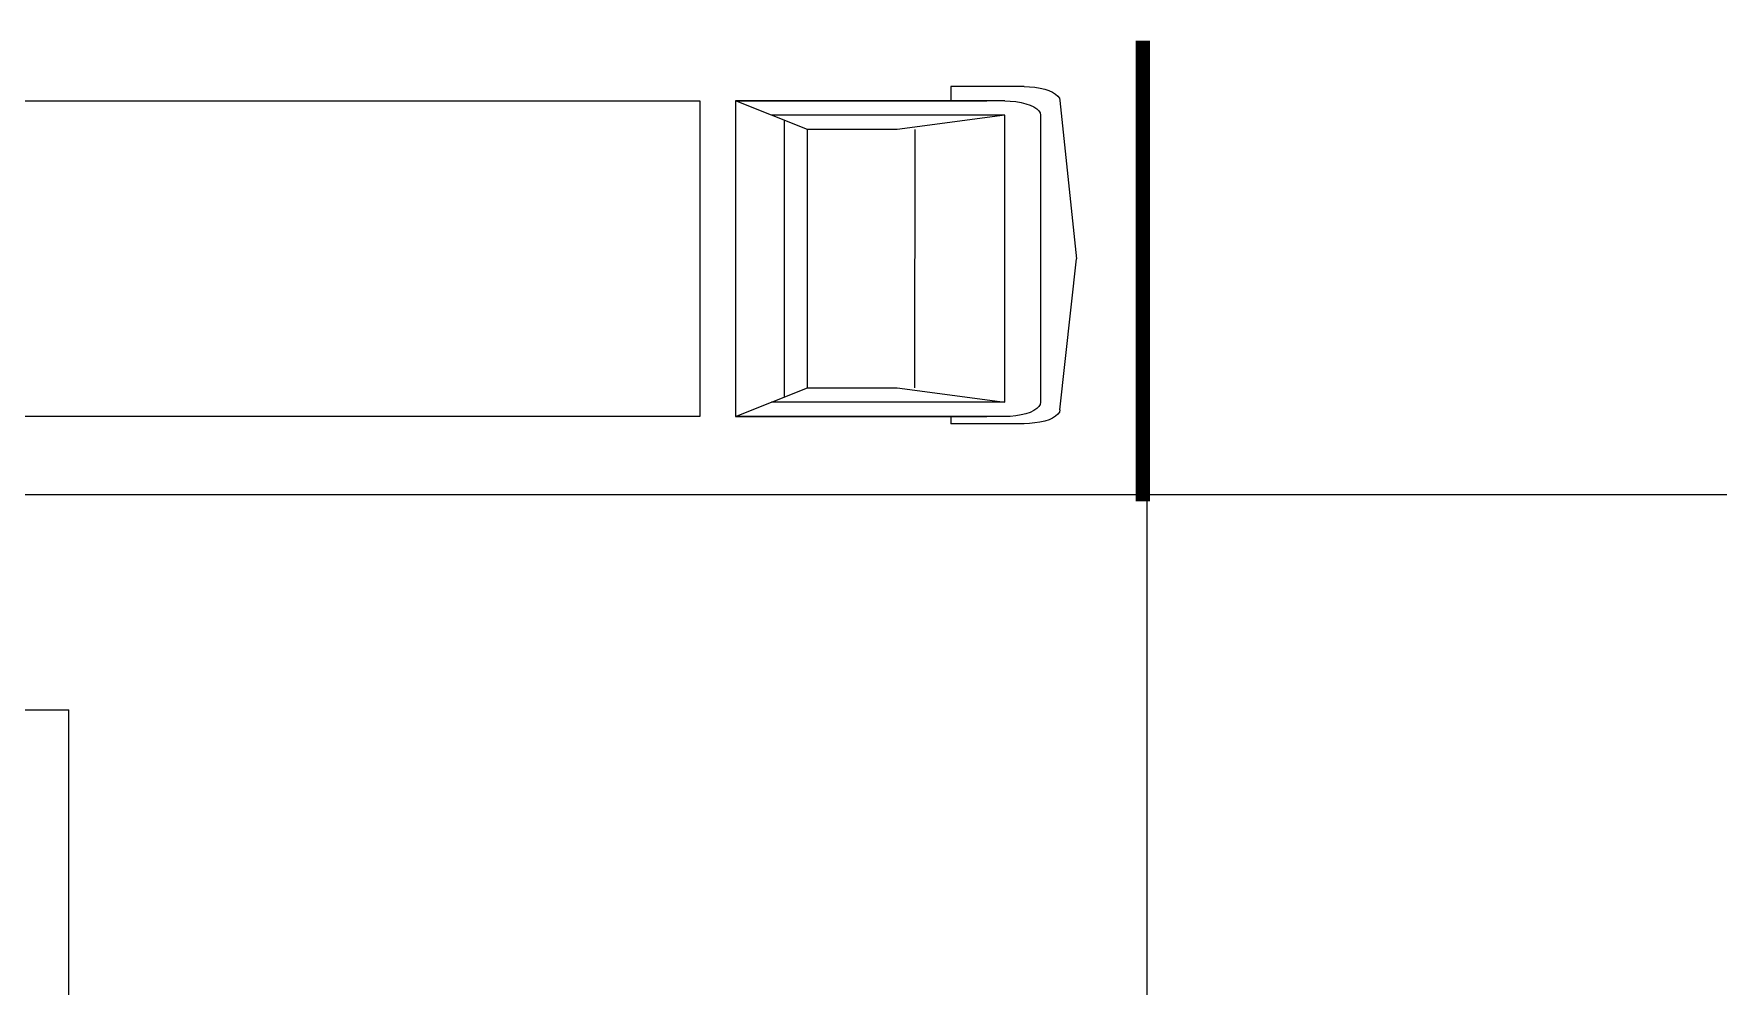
# Model space of a CAD drawing. Extents: x 6529560 to 6558080, y 5579316 to 5588131.
# Drawn here: x 6543470.01 to 6543481.75, y 5579610.34 to 5579616.98 of the extents above; entities that cross this region are included whole.
import ezdxf

# ---------------------------------------------------------------- set-up
doc = ezdxf.new("R2010")
doc.units = 0
doc.header["$MEASUREMENT"] = 0
doc.layers.get('0').update_dxf_attribs({"color": 2, "linetype": 'CONTINUOUS', "lineweight": 5})
doc.layers.add('arch_droga', color=1, linetype='CONTINUOUS', lineweight=25)
doc.layers.add('arch_samochody', color=10, linetype='CONTINUOUS', lineweight=15)

# ---------------------------------------------------------------- blocks, each defined once
blk = doc.blocks.new('tirtir')
at = {"layer": 'arch_samochody'}
for p, q in [((6542587.22, 5577672.936), (6542587.182, 5577672.933)), ((6542587.258, 5577672.937), (6542587.22, 5577672.936)), ((6542587.258, 5577672.937), (6542587.768, 5577672.937)), ((6542587.768, 5577672.937), (6542587.768, 5577672.837)), ((6542587.008, 5577672.841), (6542586.893, 5577671.737)), ((6542587.012, 5577672.857), (6542587.008, 5577672.841)), ((6542587.023, 5577672.871), (6542587.012, 5577672.857)), ((6542587.038, 5577672.885), (6542587.023, 5577672.871)), ((6542587.059, 5577672.898), (6542587.038, 5577672.885)), ((6542587.085, 5577672.909), (6542587.059, 5577672.898)), ((6542587.114, 5577672.919), (6542587.085, 5577672.909)), ((6542587.147, 5577672.927), (6542587.114, 5577672.919)), ((6542587.182, 5577672.933), (6542587.147, 5577672.927)), ((6542587.246, 5577672.818), (6542587.216, 5577672.808)), ((6542587.279, 5577672.826), (6542587.246, 5577672.818)), ((6542587.316, 5577672.832), (6542587.279, 5577672.826)), ((6542587.354, 5577672.836), (6542587.316, 5577672.832)), ((6542587.393, 5577672.837), (6542587.354, 5577672.836)), ((6542587.393, 5577672.837), (6542589.268, 5577672.837)), ((6542589.268, 5577672.837), (6542587.518, 5577672.837)), ((6542588.768, 5577672.637), (6542589.268, 5577672.837)), ((6542589.268, 5577672.837), (6542589.268, 5577670.637)), ((6542587.146, 5577672.753), (6542587.143, 5577672.737)), ((6542587.143, 5577672.737), (6542587.143, 5577670.737)), ((6542587.155, 5577672.768), (6542587.146, 5577672.753)), ((6542587.17, 5577672.783), (6542587.155, 5577672.768)), ((6542587.191, 5577672.796), (6542587.17, 5577672.783)), ((6542587.216, 5577672.808), (6542587.191, 5577672.796)), ((6542587.393, 5577672.737), (6542589.018, 5577672.737)), ((6542587.393, 5577672.737), (6542588.143, 5577672.637)), ((6542587.393, 5577670.737), (6542587.393, 5577672.737)), ((6542588.927, 5577670.815), (6542588.927, 5577672.701)), ((6542588.018, 5577670.837), (6542588.018, 5577672.637)), ((6542588.143, 5577672.637), (6542588.768, 5577672.637)), ((6542588.768, 5577670.837), (6542588.768, 5577672.637)), ((6542588.927, 5577670.773), (6542588.927, 5577672.436)), ((6542587.008, 5577670.683), (6542586.893, 5577671.737)), ((6542588.143, 5577670.837), (6542587.393, 5577670.737)), ((6542588.768, 5577670.837), (6542588.143, 5577670.837)), ((6542589.268, 5577670.637), (6542588.768, 5577670.837)), ((6542587.143, 5577670.737), (6542587.146, 5577670.722)), ((6542587.146, 5577670.722), (6542587.155, 5577670.706)), ((6542587.155, 5577670.706), (6542587.17, 5577670.692)), ((6542587.393, 5577670.737), (6542589.018, 5577670.737)), ((6542587.008, 5577670.683), (6542587.012, 5577670.668)), ((6542587.012, 5577670.668), (6542587.022, 5577670.653)), ((6542587.022, 5577670.653), (6542587.038, 5577670.639)), ((6542587.038, 5577670.639), (6542587.059, 5577670.626)), ((6542587.059, 5577670.626), (6542587.084, 5577670.615)), ((6542587.084, 5577670.615), (6542587.114, 5577670.605)), ((6542587.114, 5577670.605), (6542587.147, 5577670.597)), ((6542587.147, 5577670.597), (6542587.182, 5577670.592)), ((6542587.17, 5577670.692), (6542587.191, 5577670.678)), ((6542587.182, 5577670.592), (6542587.219, 5577670.588)), ((6542587.191, 5577670.678), (6542587.216, 5577670.666)), ((6542587.216, 5577670.666), (6542587.246, 5577670.656)), ((6542587.219, 5577670.588), (6542587.257, 5577670.587)), ((6542587.246, 5577670.656), (6542587.279, 5577670.648)), ((6542587.257, 5577670.587), (6542587.768, 5577670.587)), ((6542587.279, 5577670.648), (6542587.316, 5577670.642)), ((6542587.316, 5577670.642), (6542587.354, 5577670.638)), ((6542587.354, 5577670.638), (6542587.393, 5577670.637)), ((6542587.393, 5577670.637), (6542589.268, 5577670.637)), ((6542589.268, 5577670.637), (6542587.518, 5577670.637)), ((6542587.768, 5577670.637), (6542587.768, 5577670.587))]:
    blk.add_line(p, q, dxfattribs=at)
blk.add_lwpolyline([(6542604.893, 5577672.837), (6542589.518, 5577672.837), (6542589.518, 5577670.637), (6542604.893, 5577670.637), (6542604.893, 5577672.837)], dxfattribs=at)
blk = doc.blocks.new('ZT_z_opisami')
at = {"color": 7, "const_width": 0.1, "elevation": 0.348}
blk.add_lwpolyline([(6540799.559, 5579536.275), (6540799.559, 5579539.485)], dxfattribs=at)
at = {"layer": 'arch_droga', "color": 7}
blk.add_line((6540786.195, 5579536.322, -6.54), (6540826.034, 5579536.322, -6.54), dxfattribs=at)
at = {"layer": 'arch_droga', "color": 7, "linetype": 'Continuous'}
for p, q in [((6540799.588, 5579531.293, 0.348), (6540799.588, 5579536.322, 0.348)), ((6540786.195, 5579534.822, -6.54), (6540792.074, 5579534.822, -6.54)), ((6540792.074, 5579524.572), (6540792.074, 5579534.822))]:
    blk.add_line(p, q, dxfattribs=at)
at = {"color": 7, "linetype": 'Continuous', "xscale": -1, "rotation": 359.9957230425503}
blk.add_blockref('tirtir', (13082969.614, 1377.86, 0.348), dxfattribs=at)

msp = doc.modelspace()

# ---------------------------------------------------------------- block references
at = {"color": 4, "rotation": 359.9999223416695}
msp.add_blockref('ZT_z_opisami', (2670.615, 86.312, -1.4022), dxfattribs=at)

doc.saveas('drawing.dxf')
